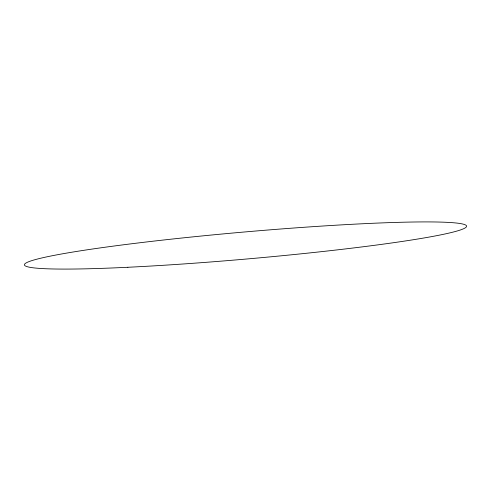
<?xml version="1.0" encoding="UTF-8"?>
<svg xmlns="http://www.w3.org/2000/svg" width="491" height="491" viewBox="0 0 491 491"><rect width="100%" height="100%" fill="white"/><g stroke="black" fill="none" stroke-linecap="round" stroke-linejoin="round"><path stroke-width="0.74" d="M127.881 267.27A221.944 13.552 -5 0 0 466.45 226.75A221.944 13.552 -5 0 0 142.169 242.48A221.944 13.552 -5 0 0 127.881 267.27"/></g></svg>
